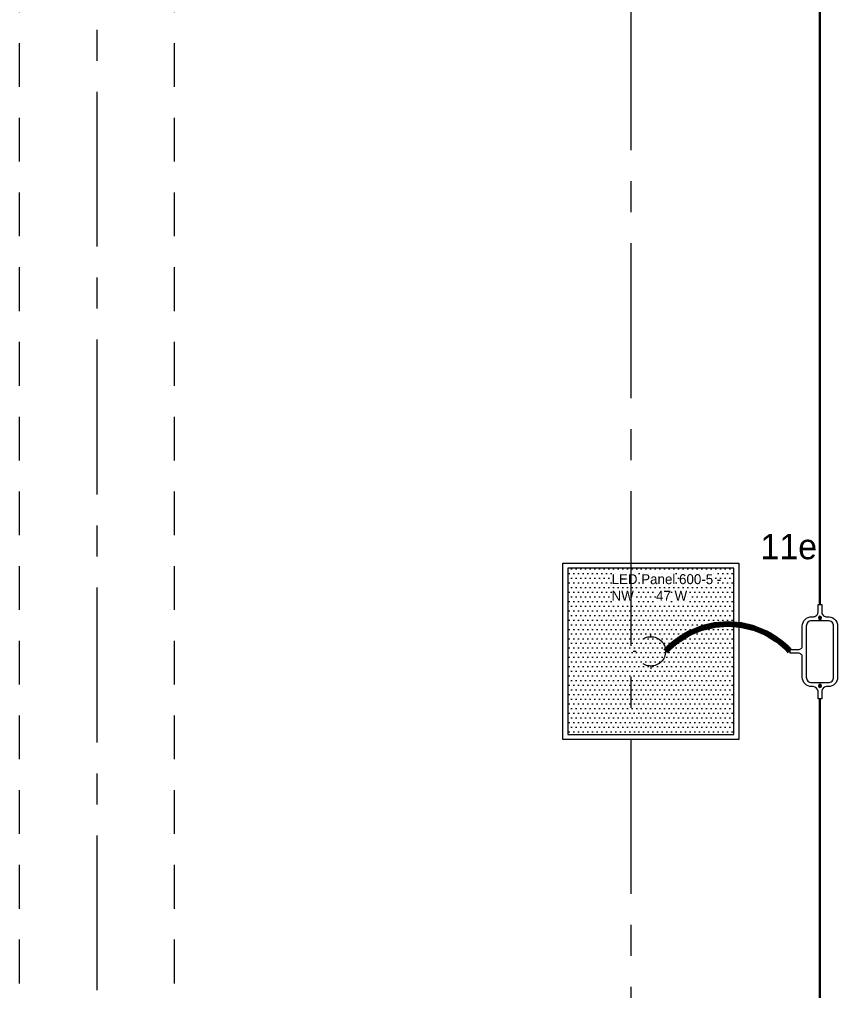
# Model space of a CAD drawing. Header units: inches. Extents: x -38 to 5698, y -33 to 92.
# Drawn here: x 129.57 to 132.21, y 34.999 to 38.133 of the extents above; entities that cross this region are included whole.
import ezdxf
from ezdxf.lldxf.tags import DXFTag

# ---------------------------------------------------------------- set-up
doc = ezdxf.new("R2010")
doc.units = ezdxf.units.IN
doc.header["$MEASUREMENT"] = 0
for name, pattern in [('CONTINUA', [0]), ('DASHED', [0.75, 0.5, -0.25]), ('Hidden Line', [0.195611, 0.141111, -0.0545]), ('HIDDEN2', [0.1875, 0.125, -0.0625]), ('Punto & Raya', [0.65, 0.5, -0.075, 0, -0.075])]:
    doc.linetypes.add(name, pattern=pattern)
for name, color, linetype, lineweight in [('00_IE_Luminarias', 6, 'Continuous', 30), ('ALUMBRADO_CONDUIT', 30, 'CONDUIT1', 30), ('Bancas', 1, 'Continuous', 13), ('CABLEADO EXT.', 3, 'PVCSUBT', 30), ('Luminarias', 5, 'Continuous', 20), ('Simb_Alumbrado', 140, 'CONTINUA', 30)]:
    doc.layers.add(name, color=color, linetype=linetype, lineweight=lineweight)
for name, color, linetype in [('02 _ ARQ _ ALB _ Ejes Generales', 7, 'Continuous'), ('08 _ STR _ EXT _ 09 Vigas', 7, 'Continuous'), ('Marcador - Secciones', 251, 'Continuous')]:
    doc.layers.add(name, color=color, linetype=linetype)
doc.styles.add('{18b73a54-fa43-428c-adcb-c1c7bbdf2c84}', font='Simplex.shx')
tags = doc.linetypes.add('CONDUIT1', pattern='A,1,-0.19772,["con",{18b73a54-fa43-428c-adcb-c1c7bbdf2c84},S=0.2,R=0,X=0,Y=-0.065594],-0.593642', length=1.791362).pattern_tags.tags
tags[6] = DXFTag(74, 10)
tags = doc.linetypes.add('PVCSUBT', pattern='A,0.6,-0.3,0.6,-0.075691,["PVC",Standard,S=0.2,R=0,X=0,Y=-0.093724],-0.621005', length=2.196696).pattern_tags.tags
tags[10] = DXFTag(74, 10)

# ---------------------------------------------------------------- blocks, each defined once
blk = doc.blocks.new('*U270')
at = {"layer": 'Luminarias', "linetype": 'DASHED', "lineweight": 0, "ltscale": 0.05}
blk.add_lwpolyline([(0, -0.0045), (0, 0.0045)], dxfattribs=at)
blk = doc.blocks.new('*U271')
at = {"color": 0, "linetype": 'ByBlock', "lineweight": -2, "transparency": 16777216}
blk.add_blockref('*U270', (0, 0.05), dxfattribs=at)
for p, rotation in [((-0.05, 0), 90), ((0.05, 0), 269.9999999999999), ((0, -0.05), 180)]:
    blk.add_blockref('*U270', p, dxfattribs=dict(at, rotation=rotation))
blk = doc.blocks.new('PANEL LED 50W')
at = {"layer": 'Luminarias'}
h = blk.add_hatch(dxfattribs=at)
h.set_pattern_fill('DOTS', color=4, scale=0.009097)
h.set_pattern_definition([(0, (0, -2e-14), (0.0072206, 0.01444116), [0, -0.01444116])])
h.paths.add_polyline_path([(-0.2574, -0.2574), (0.2574, -0.2574), (0.2574, 0.2574), (-0.2574, 0.2574)])
h.paths.add_polyline_path([(-0.1296, 0.0974), (0.1849, 0.0974), (0.1849, 0.2469), (-0.1296, 0.2469)], flags=24)
at = {"layer": 'Luminarias', "color": 4, "lineweight": 0}
for points in [[(-0.2729, 0.2729), (0.2729, 0.2729), (0.2729, -0.2729), (-0.2729, -0.2729)], [(-0.2574, -0.2574), (0.2574, -0.2574), (0.2574, 0.2574), (-0.2574, 0.2574)]]:
    blk.add_lwpolyline(points, close=True, dxfattribs=at)
at = {"layer": 'Luminarias', "color": 4, "linetype": 'DASHED', "lineweight": 0, "ltscale": 0.01}
blk.add_circle((0, 0), 0.0455, dxfattribs=at)
at = {"color": 4}
blk.add_blockref('*U271', (0, 0), dxfattribs=at)
at = {"layer": 'Luminarias', "color": 4, "insert": (-0.1218, 0.2392), "char_height": 0.030929, "width": 0.382855, "attachment_point": 1}
blk.add_mtext('{\\Ftxt|c0;LED Panel 600-5 - NW      47 W}', dxfattribs=at)
blk = doc.blocks.new('oval t')
at = {"layer": 'Simb_Alumbrado', "lineweight": 13}
blk.add_lwpolyline([(0.0141, 0.0102, -0.414214), (0.0041, 0.0202), (0.0041, 0.0416), (-0.0056, 0.0416), (-0.0056, 0.0202, -0.414214), (-0.0156, 0.0102), (-0.0659, 0.0102, 0.414214), (-0.0899, -0.0138), (-0.0899, -0.0183, -0.414214), (-0.1019, -0.0303), (-0.1213, -0.0303), (-0.1213, -0.04), (-0.1016, -0.04, -0.451917), (-0.0897, -0.0535, 0.451917), (-0.0659, -0.0805), (0.0659, -0.0805, 0.414214), (0.0899, -0.0566), (0.0899, -0.0512, -0.398753), (0.1019, -0.0401), (0.1213, -0.0401), (0.1213, -0.0304), (0.1019, -0.0304, -0.368669), (0.0899, -0.0176), (0.0899, -0.0138, 0.414214), (0.0659, 0.0102), (0.0141, 0.0102)], format="xyb", dxfattribs=at)
blk.add_lwpolyline([(-0.0659, 0), (0.0659, 0, -0.414214), (0.0797, -0.0138), (0.0797, -0.0566, -0.414214), (0.0659, -0.0703), (-0.0659, -0.0703, -0.414214), (-0.0797, -0.0566), (-0.0797, -0.0138, -0.414214)], format="xyb", close=True, dxfattribs=at)
for points in [[(-0.0911, -0.0352), (-0.0828, -0.0352)], [(-0.0869, -0.031), (-0.0869, -0.0394)], [(0.0837, -0.0352), (0.0921, -0.0352)], [(0.0879, -0.031), (0.0879, -0.0394)]]:
    blk.add_lwpolyline(points, dxfattribs=at)
for centre in [(-0.0869, -0.0352), (0.0879, -0.0352)]:
    blk.add_circle(centre, 0.00419, dxfattribs=at)

msp = doc.modelspace()

# ---------------------------------------------------------------- linework, layer by layer
at = {"layer": '02 _ ARQ _ ALB _ Ejes Generales', "color": 251, "linetype": 'Punto & Raya', "lineweight": 13}
msp.add_line((129.82, 45.9), (129.82, 2.05), dxfattribs=at)
at = {"layer": '08 _ STR _ EXT _ 09 Vigas', "color": 251, "linetype": 'Hidden Line', "lineweight": 13}
for p, q in [((129.57, 30.2), (129.57, 39.4)), ((130.07, 30.2), (130.07, 39.4))]:
    msp.add_line(p, q, dxfattribs=at)
at = {"layer": 'ALUMBRADO_CONDUIT', "color": 30, "lineweight": 30, "ltscale": 0.4, "true_color": 0xf26722}
for p, q in [((132.1532, 38.4018), (132.1532, 36.2449)), ((132.1532, 35.9407), (132.1532, 33.7074))]:
    msp.add_line(p, q, dxfattribs=at)
at = {"layer": 'CABLEADO EXT.', "color": 3, "lineweight": 80}
msp.add_arc((131.8559, 35.9065), 0.2747, 42.972, 137.028, dxfattribs=at)
at = {"layer": 'Marcador - Secciones', "color": 251, "linetype": 'Punto & Raya', "lineweight": 13}
msp.add_line((131.5425, 46.2111), (131.5425, 0.8878), dxfattribs=at)

# ---------------------------------------------------------------- block references
at = {"layer": 'ALUMBRADO_CONDUIT', "xscale": 1.041283452965173, "yscale": 1.041283452965173, "zscale": 1.041283452965173}
msp.add_blockref('PANEL LED 50W', (131.6075, 36.0938), dxfattribs=at)
at = {"layer": 'Bancas', "color": 252, "true_color": 0x939598, "xscale": -1.253906979044094, "yscale": 1.253906979044094, "zscale": 1.253906979044094, "rotation": 90}
msp.add_blockref('oval t', (132.1091, 36.0928), dxfattribs=at)

# ---------------------------------------------------------------- texts
at = {"layer": '00_IE_Luminarias', "color": 6, "linetype": 'HIDDEN2'}
msp.add_text('11e', height=0.08174, dxfattribs=at).set_placement((131.9615, 36.3911))

doc.saveas('drawing.dxf')
